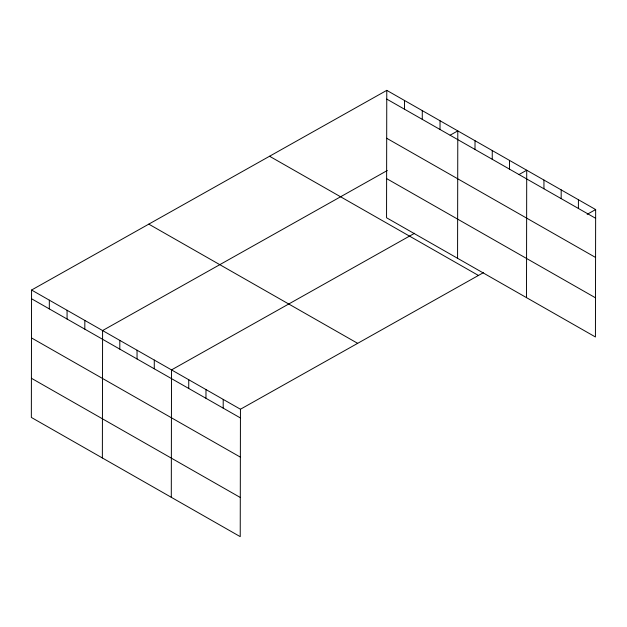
<?xml version="1.0" encoding="UTF-8"?>
<svg xmlns="http://www.w3.org/2000/svg" width="627" height="627" viewBox="0 0 627 627"><rect width="100%" height="100%" fill="white"/><g stroke="black" fill="none" stroke-linecap="round" stroke-linejoin="round"><path stroke-width="0.94" d="M31.569 290.027L31.35 417.441L240.227 536.641L240.447 409.235L31.569 290.027L386.773 90.359L595.65 209.559L595.431 336.973L386.553 217.765L386.773 90.359M49.314 308.892L49.329 300.161M67.065 319.025L67.081 310.294M84.817 329.159L84.833 320.428M102.366 457.969L102.593 330.554L387.29 170.52M119.804 349.121L119.82 340.39M137.039 358.957L137.054 350.227M154.273 368.794L154.289 360.063M171.296 497.305L171.516 369.899L414.604 233.252M188.735 388.458L188.751 379.727M205.969 398.294L205.985 389.563M223.196 408.13L223.212 399.399M404.517 109.223L404.533 100.492M422.269 119.349L422.284 110.618M440.021 129.483L440.036 120.752M457.569 258.3L457.796 130.886L450.147 135.181M475.007 149.453L475.023 140.722M492.242 159.289L492.258 150.558M509.477 169.118L509.492 160.387M526.5 297.637L526.719 170.223L519.078 174.518M543.938 188.79L543.954 180.059M561.173 198.626L561.189 189.895M578.4 208.454L578.415 199.723M240.447 409.235L483.527 272.588M587.154 214.332L595.65 209.559M386.765 99.09L595.634 218.29M386.694 138.254L595.564 257.454M386.624 178.601L595.493 297.809M269.563 156.248L478.432 275.449M148.787 224.137L357.664 343.337M31.554 298.758L240.431 417.966M31.491 337.922L240.36 457.13M31.421 378.277L240.29 497.477"/></g></svg>
